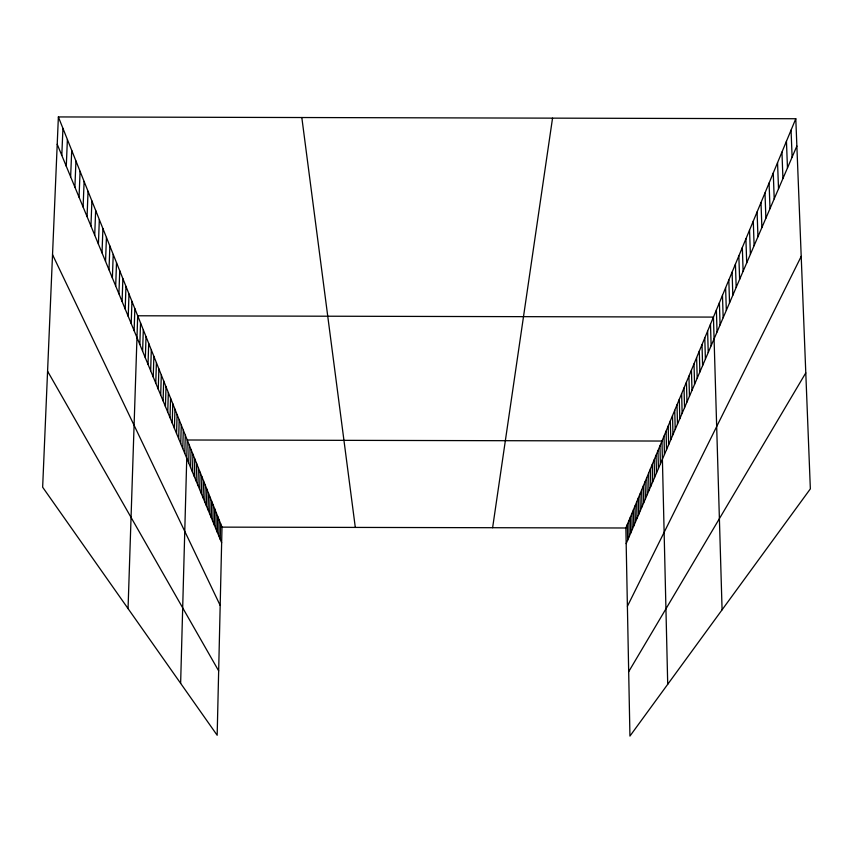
<?xml version="1.0" encoding="UTF-8"?>
<svg xmlns="http://www.w3.org/2000/svg" width="853" height="853" viewBox="0 0 853 853"><rect width="100%" height="100%" fill="white"/><g stroke="black" fill="none" stroke-linecap="round" stroke-linejoin="round"><path stroke-width="1.28" d="M209.657 513.709L210.062 497.192M211.235 517.536L211.64 501.137M212.792 521.3L213.186 505.019M214.316 525.011L214.711 508.836M215.83 528.657L216.214 512.6M217.312 532.261L217.696 516.321M218.773 535.812L219.146 519.978M220.223 539.309L220.586 523.582M58.377 116.936L222.004 527.133L217.163 735.254L42.65 487.202L58.377 116.936L795.796 118.738L810.35 488.865L629.94 736.064L625.867 527.996L795.796 118.738M194.313 476.528L194.783 458.882M196.126 480.921L196.585 463.414M197.917 485.25L198.365 467.87M199.677 489.505L200.114 472.253M201.404 493.706L201.841 476.582M203.099 497.832L203.536 480.825M204.784 501.895L205.2 485.016M206.426 505.893L206.852 489.142M208.057 509.827L208.473 493.194M180.74 443.635L181.262 424.997M182.777 448.571L183.288 430.083M184.781 453.433L185.282 435.083M180.633 683.317L187.244 439.999L661.971 441.044L667.718 684.298M188.694 462.902L189.174 444.839M190.592 467.519L191.072 449.595M192.469 472.061L192.938 454.276M165.429 406.529L166.015 386.782M167.742 412.116L168.318 392.54M170.003 417.607L170.568 398.191M172.231 423.003L172.786 403.736M174.417 428.291L174.961 409.195M176.56 433.495L177.093 414.547M178.672 438.613L179.194 419.815M150.661 370.735L151.312 349.922M153.241 376.983L153.881 356.351M155.768 383.114L156.398 362.674M158.253 389.139L158.871 368.869M160.695 395.046L161.302 374.947M163.083 400.835L163.68 380.918M128.046 608.584L137.696 315.781L713.439 317.092L722.086 609.81M139.828 344.463L140.532 322.882M142.611 351.223L143.304 329.844M145.351 357.855L146.023 336.668M148.027 364.359L148.699 343.354M122.086 301.482L122.885 278.643M125.188 308.999L125.967 286.384M128.227 316.367L128.995 293.954M131.202 323.575L131.948 301.376M134.124 330.644L134.849 308.647M109.003 269.772L109.866 246.016M112.383 277.961L113.225 254.439M115.688 285.968L116.509 262.681M118.919 293.816L119.729 270.742M94.715 235.151L95.653 210.392M98.415 244.097L99.332 219.594M102.019 252.851L102.914 228.604M105.548 261.402L106.433 237.401M83.104 207.012L84.116 181.454M87.07 216.609L88.051 191.328M90.94 225.981L91.9 200.967M66.278 166.228L67.387 139.519M70.639 176.795L71.716 150.384M74.893 187.116L75.949 160.993M79.052 197.182L80.086 171.346M61.8 155.385L62.941 128.366M492.618 527.719L552.541 118.151M626.177 543.617L796.873 146.055M627.403 606.27L801.212 256.38M628.682 671.695L805.786 372.9M222.004 527.133L625.867 527.996M47.576 371.194L218.667 670.863M52.523 254.631L220.181 605.427M57.215 144.264L221.641 542.764M301.823 117.533L355.306 527.421M791.062 130.146L792.117 157.144M786.445 141.257L787.468 167.966M781.945 152.111L782.937 178.512M777.552 162.688L778.522 188.801M773.266 173.02L774.215 198.845M769.075 183.096L770.003 208.644M764.992 192.949L765.887 218.219M760.993 202.566L761.878 227.57M757.091 211.96L757.954 236.707M753.284 221.151L754.116 245.643M749.552 230.129L750.373 254.365M745.906 238.904L746.706 262.905M742.334 247.498L743.123 271.254M738.847 255.9L739.615 279.421M735.435 264.121L736.182 287.408M732.098 272.171L732.823 295.234M728.825 280.051L729.539 302.89M725.615 287.77L726.319 310.385M722.48 295.33L723.163 317.732M719.41 302.73L720.071 324.918M716.392 309.991L717.053 331.966M710.496 324.183L711.125 345.764M707.617 331.124L708.235 352.513M704.791 337.937L705.388 359.124M702.019 344.612L702.605 365.606M699.3 351.159L699.876 371.972M696.624 357.588L697.2 378.21M694.011 363.89L694.566 384.33M691.442 370.063L691.996 390.333M688.925 376.141L689.459 396.219M686.452 382.091L686.974 402.008M684.021 387.944L684.543 407.681M681.643 393.681L682.144 413.257M679.297 399.321L679.798 418.738M676.994 404.866L677.485 424.112M674.734 410.304L675.213 429.4M672.516 415.646L672.985 434.593M670.341 420.902L670.799 439.69M668.187 426.073L668.645 444.701M666.086 431.149L666.534 449.638M664.007 436.139L664.444 454.478M659.966 445.874L660.393 463.925M657.994 450.619L658.409 468.532M656.064 455.289L656.469 473.063M654.155 459.884L654.55 477.531M652.278 464.405L652.673 481.913M650.423 468.851L650.818 486.231M648.611 473.234L648.994 490.475M646.819 477.541L647.192 494.665M645.06 481.785L645.422 498.781M643.322 485.965L643.684 502.833M641.616 490.08L641.968 506.821M639.931 494.132L640.283 510.755M638.279 498.12L638.62 514.626M636.647 502.044L636.988 518.443M635.037 505.925L635.368 522.196M633.448 509.731L633.779 525.896M631.892 513.495L632.212 529.542M630.356 517.195L630.676 533.146M628.842 520.852L629.151 536.686M627.339 524.446L627.648 540.173"/></g></svg>
